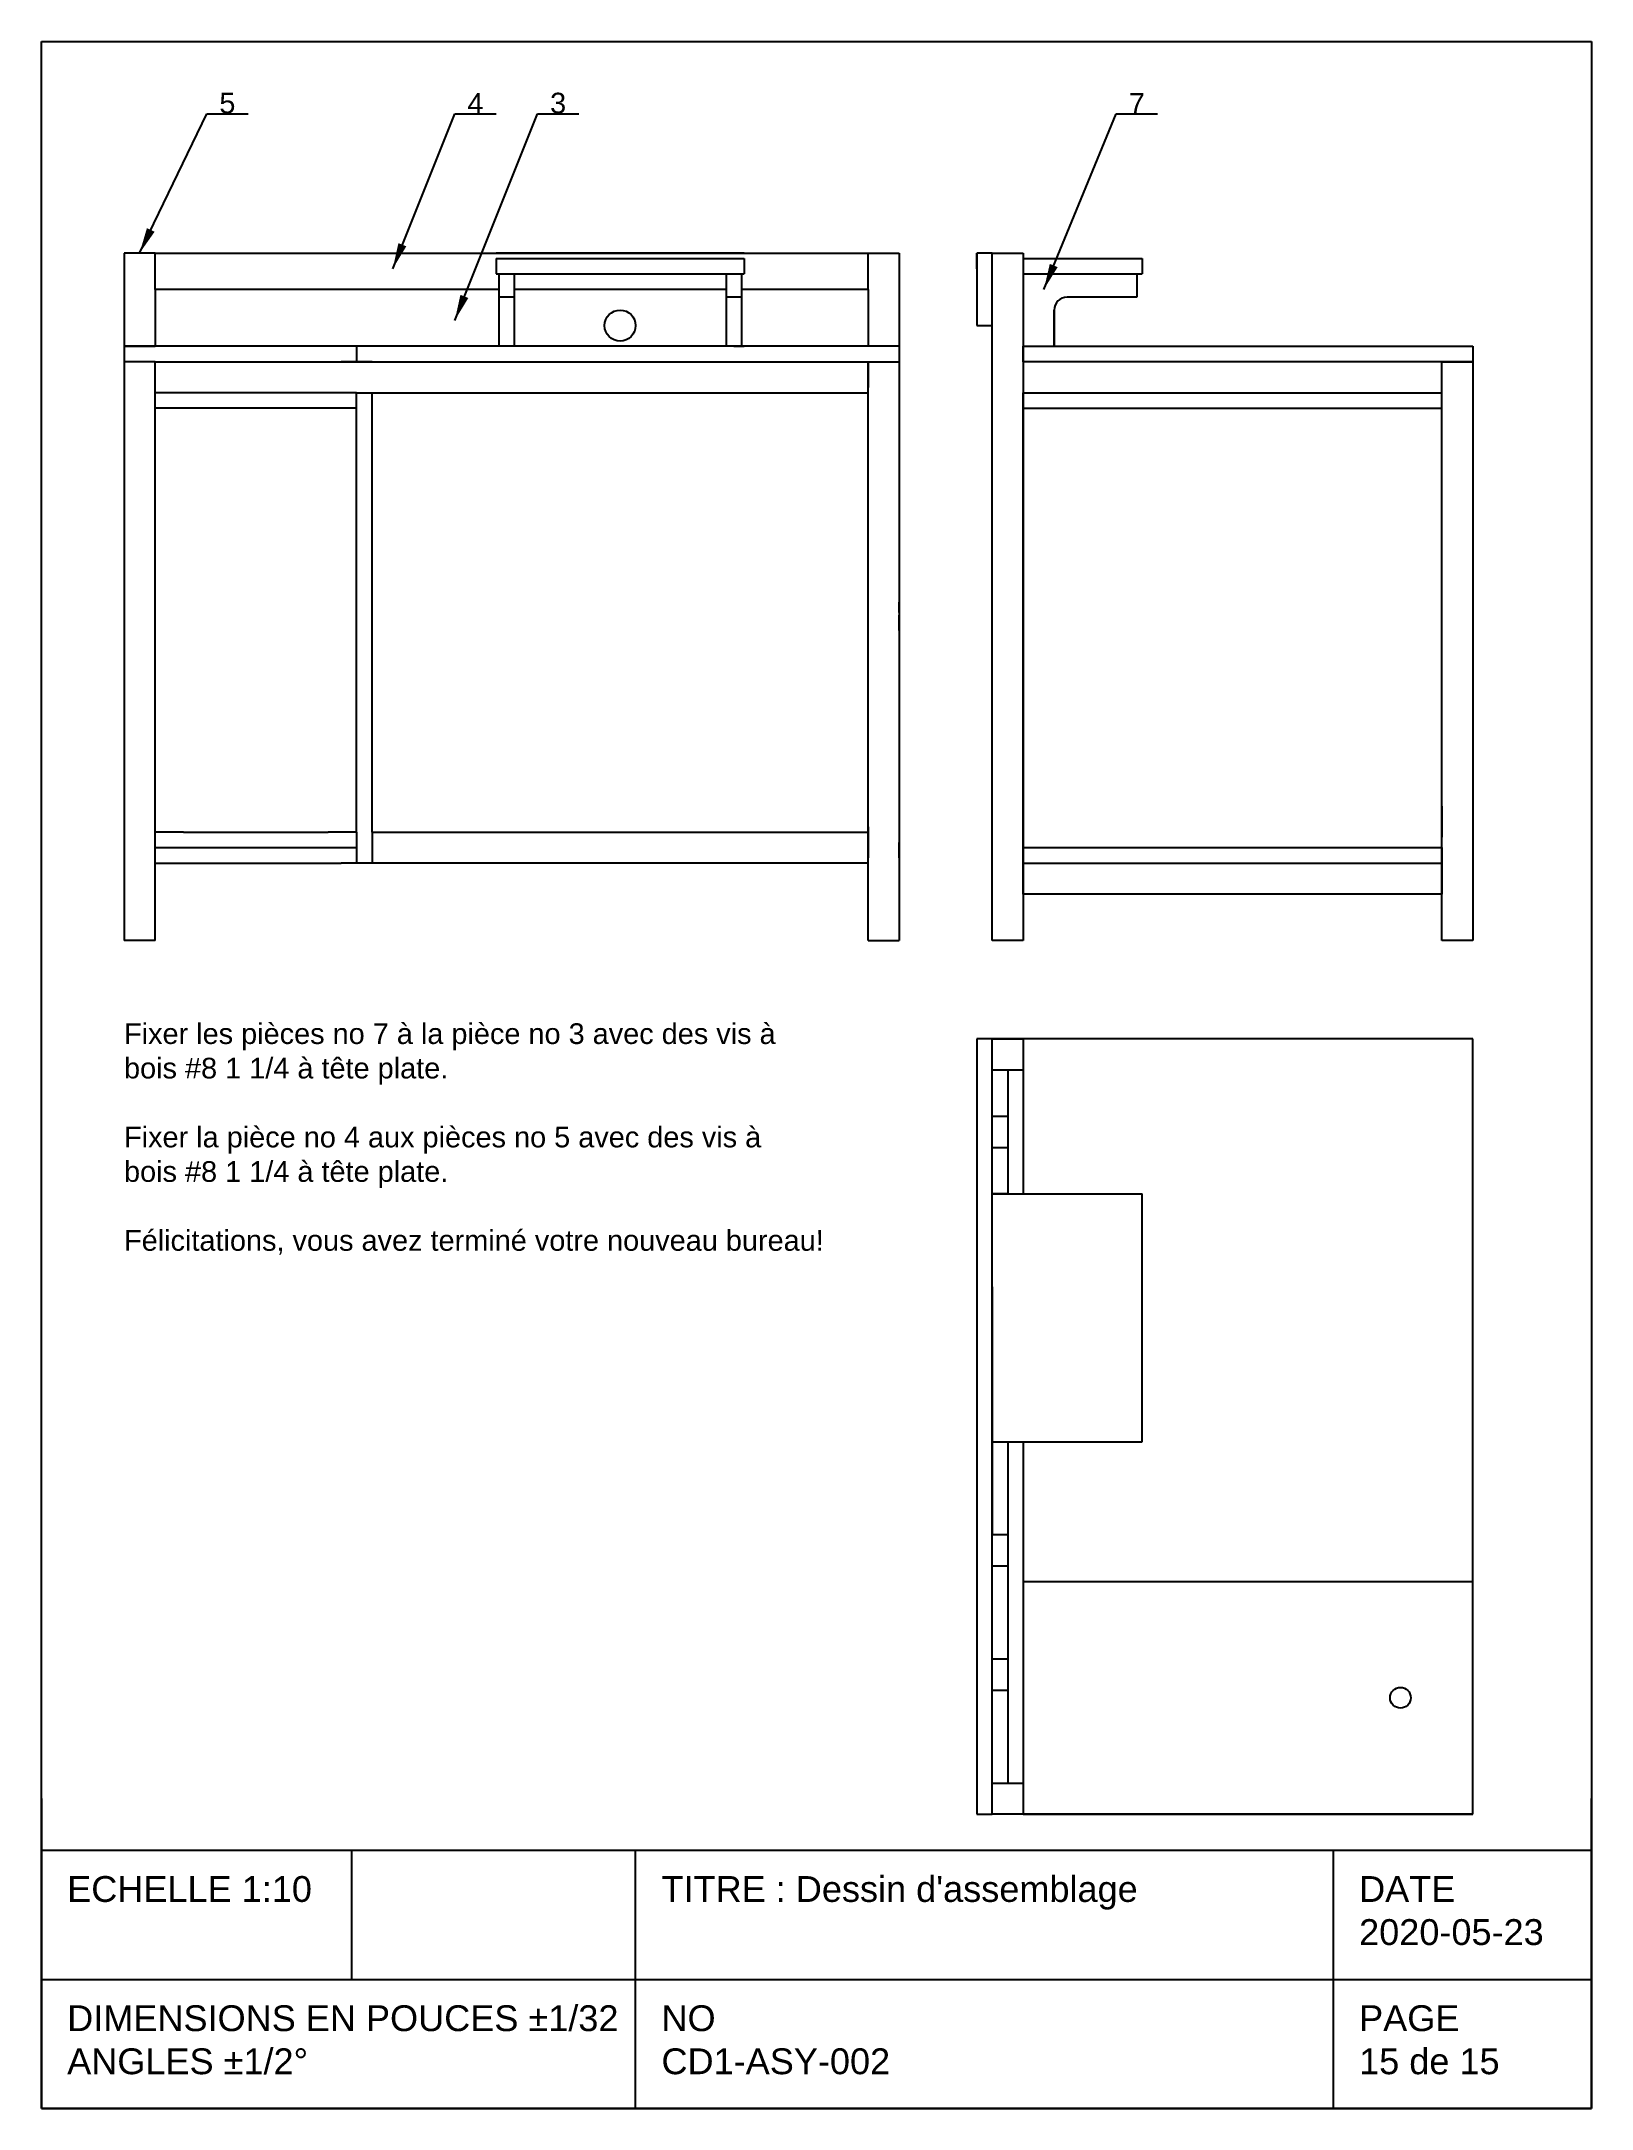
# Model space of a CAD drawing. Header units: inches. Extents: x -4 to 71, y -56 to 44.
import ezdxf

# ---------------------------------------------------------------- set-up
doc = ezdxf.new("R2010")
doc.units = ezdxf.units.IN
doc.header["$MEASUREMENT"] = 0
doc.layers.get('0').update_dxf_attribs({"lineweight": 25})
doc.styles.add('QCADDimTextStyle', font='txt')
doc.styles.add('textstyle11', font='')
doc.styles.add('textstyle12', font='')
doc.styles.add('textstyle13', font='')
doc.styles.add('textstyle14', font='')
doc.styles.add('textstyle15', font='')
doc.styles.add('textstyle16', font='')
doc.styles.add('textstyle17', font='')
doc.styles.add('textstyle18', font='')
doc.styles.add('textstyle19', font='')
doc.styles.add('textstyle20', font='')
doc.styles.add('textstyle21', font='')
doc.styles.get('textstyle11').set_extended_font_data('Arial')
doc.styles.get('textstyle12').set_extended_font_data('Arial')
doc.styles.get('textstyle13').set_extended_font_data('Arial')
doc.styles.get('textstyle14').set_extended_font_data('Arial')
doc.styles.get('textstyle15').set_extended_font_data('Arial')
doc.styles.get('textstyle16').set_extended_font_data('Arial')
doc.styles.get('textstyle17').set_extended_font_data('Arial')
doc.styles.get('textstyle18').set_extended_font_data('Arial')
doc.styles.get('textstyle19').set_extended_font_data('Arial')
doc.styles.get('textstyle20').set_extended_font_data('Arial')
doc.styles.get('textstyle21').set_extended_font_data('Arial')
doc.dimstyles.new('QCADDimStyle', dxfattribs={"dimscale": 10, "dimtxt": 0.125, "dimasz": 0.125, "dimexe": 0.0625, "dimexo": 0.03125, "dimgap": 0.03125, "dimtad": 1, "dimtoh": 1, "dimdec": 4, "dimzin": 0, "dimdsep": 46, "dimtxsty": 'QCADDimTextStyle', "dimcen": 0.09, "dimadec": 0, "dimazin": 0, "dimtfac": 1, "dimtdec": 4, "dimtofl": 0, "dimtmove": 0, "dimatfit": 3, "dimfxl": 1, "dimtolj": 1, "dimtzin": 0, "dimarcsym": 0})

# ---------------------------------------------------------------- blocks, each defined once
blk = doc.blocks.new('cartouche_ANSI_A')
for p, q in [((0, 10), (7.5, 10)), ((0, 0), (0, 10)), ((7.5, 10), (7.5, 0)), ((0, 1.5), (0, 0)), ((7.5, 0), (7.5, 1.5)), ((0, 1.25), (7.5, 1.25)), ((1.5, 1.25), (1.5, 0.625)), ((2.875, 0), (2.875, 1.25)), ((6.25, 1.25), (6.25, 0)), ((0, 0), (0, 0.75)), ((7.5, 0.75), (7.5, 0)), ((0, 0.625), (2.875, 0.625)), ((2.875, 0.625), (5.625, 0.625)), ((5.625, 0.625), (7.5, 0.625)), ((7.5, 0), (0, 0)), ((0, 0), (7.5, 0)), ((7.5, 0), (0, 0))]:
    blk.add_line(p, q)
at = {"char_height": 0.125, "attachment_point": 1}
for s, insert, style in [('ECHELLE 1:10', (0.125, 1.125), 'textstyle12'), ("TITRE : Dessin d'assemblage", (3, 1.125), 'textstyle14'), ('DATE\\P2020-05-23', (6.375, 1.125), 'textstyle16'), ('DIMENSIONS EN POUCES %%p1/32\\PANGLES %%p1/2%%d', (0.125, 0.5), 'textstyle11'), ('NO\\PCD1-ASY-002', (3, 0.5), 'textstyle13'), ('PAGE\\P15 de 15', (6.375, 0.5), 'textstyle15')]:
    blk.add_mtext(s, dxfattribs=dict(at, insert=insert, style=style))

msp = doc.modelspace()

# ---------------------------------------------------------------- linework, layer by layer
for p, q in [((1.5, 33.25), (0, 33.25)), ((0, 33.25), (0, 28.75)), ((1.5, 33.25), (36, 33.25)), ((1.5, 31.5), (1.5, 33.25)), ((30, 33.25), (18, 33.25)), ((18, 33), (30, 33)), ((18, 33), (18, 32.25)), ((30, 33), (30, 32.25)), ((36, 31.5), (36, 33.25)), ((36, 33.25), (37.5, 33.25)), ((37.5, 33.25), (37.5, 28.75)), ((42, 33.25), (41.25, 33.25)), ((41.25, 33.25), (41.25, 29.75)), ((41.25, 32.5), (41.25, 33.25)), ((42, 33.25), (43.5, 33.25)), ((42, 0), (42, 33.25)), ((42, 29.75), (42, 33.25)), ((42, 32.5), (42, 33.25)), ((43.5, 33.25), (43.5, 32.25)), ((43.5, 33), (49.25, 33)), ((49.25, 33), (49.25, 32.25)), ((18, 32.25), (18.125, 32.25)), ((18.125, 32.25), (18.75, 32.25)), ((18.125, 32.25), (18.125, 28.75)), ((18.75, 32.25), (29.25, 32.25)), ((18.875, 32.25), (18.875, 28.75)), ((29.125, 32.25), (29.125, 28.75)), ((29.25, 32.25), (30, 32.25)), ((29.875, 32.25), (29.875, 28.75)), ((43.5, 32.25), (43.5, 28.75)), ((43.5, 32.25), (49.25, 32.25)), ((49, 32.25), (49, 31.125)), ((18.125, 31.5), (1.5, 31.5)), ((1.5, 31.5), (1.5, 28.75)), ((18.875, 31.125), (18.125, 31.125)), ((23, 31.5), (18.875, 31.5)), ((29.125, 31.5), (18.875, 31.5)), ((29.125, 31.5), (25, 31.5)), ((29.875, 31.125), (29.125, 31.125)), ((36, 31.5), (29.875, 31.5)), ((36, 31.5), (36, 28.75)), ((49, 31.125), (45.625, 31.125)), ((45, 28.75), (45, 30.5)), ((45, 30.5), (45, 28.75)), ((41.25, 29.75), (42, 29.75)), ((11.25, 28.75), (0, 28.75)), ((0, 28.75), (0, 28)), ((0, 28.75), (1.5, 28.75)), ((0, 28.25), (0, 0)), ((1.5, 28), (0, 28)), ((1.5, 0), (1.5, 28)), ((1.5, 28), (37.5, 28)), ((1.5, 26.75), (1.5, 28)), ((12, 28), (10.5, 28)), ((37.5, 28.75), (11.25, 28.75)), ((11.25, 28.75), (11.25, 28)), ((12, 28), (36, 28)), ((29.5, 28.75), (30, 28.75)), ((36, 0), (36, 28)), ((36, 28), (37.5, 28)), ((36, 28), (36, 26.75)), ((37.5, 28.75), (37.5, 0)), ((43.5, 28.75), (43.5, 0)), ((43.5, 28), (43.5, 28.75)), ((43.5, 28.75), (45, 28.75)), ((63.75, 28), (43.5, 28)), ((43.5, 28), (43.5, 26.5)), ((65.25, 28), (43.5, 28)), ((45, 28.75), (65.25, 28.75)), ((63.75, 0), (63.75, 28)), ((63.75, 28), (65.25, 28)), ((63.75, 26.5), (63.75, 28)), ((63.75, 26.5), (63.75, 28)), ((63.75, 26.5), (63.75, 28)), ((65.25, 28.75), (65.25, 28)), ((65.25, 28.75), (65.25, 28)), ((65.25, 28), (65.25, 0)), ((11.25, 26.5), (1.5, 26.5)), ((11.25, 5.25), (11.25, 26.5)), ((11.25, 26.5), (12, 26.5)), ((12, 5.25), (12, 26.5)), ((12, 26.5), (36, 26.5)), ((43.5, 26.5), (63.75, 26.5)), ((43.5, 3.75), (43.5, 26.5)), ((44, 26.5), (44.25, 26.5)), ((63.75, 25.75), (63.75, 26.5)), ((63.75, 25.75), (63.75, 26.5)), ((11.25, 25.75), (1.5, 25.75)), ((43.5, 25.75), (63.75, 25.75)), ((37.5, 15.875), (37.5, 16.375)), ((37.5, 15), (37.5, 15.75)), ((63.75, 6.5), (63.75, 5)), ((2.875, 5.25), (1.5, 5.25)), ((2.875, 5.25), (9.875, 5.25)), ((11.25, 5.25), (9.875, 5.25)), ((11.25, 5.25), (11.25, 3.75)), ((12, 5.25), (36, 5.25)), ((12, 5.25), (12, 3.75)), ((36, 5.5), (36, 4)), ((0, 4.75), (0, 4)), ((1.5, 4.5), (11.25, 4.5)), ((37.5, 4), (37.5, 4.75)), ((43.5, 4.5), (63.75, 4.5)), ((63.75, 3.75), (63.75, 4.5)), ((63.75, 4.5), (63.75, 3.75)), ((1.5, 3.75), (10.5, 3.75)), ((36, 3.75), (10.5, 3.75)), ((43.5, 2.25), (43.5, 3.75)), ((43.5, 3.75), (63.75, 3.75)), ((63.75, 2.25), (63.75, 3.75)), ((63.75, 2.25), (63.75, 3.75)), ((63.75, 3.75), (63.75, 2.25)), ((63.75, 2.25), (43.5, 2.25)), ((1.5, 0), (0, 0)), ((36, 0), (37.5, 0)), ((43.5, 0), (42, 0)), ((65.25, 0), (63.75, 0)), ((41.25, -4.75), (41.25, -42.25)), ((42, -4.75), (41.25, -4.75)), ((42, -4.75), (43.5, -4.75)), ((42, -6.25), (42, -4.75)), ((43.5, -4.75), (42, -4.75)), ((43.5, -4.75), (43.5, -4.75)), ((43.5, -4.75), (43.5, -6.25)), ((65.25, -4.75), (43.5, -4.75)), ((65.25, -42.25), (65.25, -4.75)), ((42, -42.25), (42, -6.25)), ((42, -6.25), (43.5, -6.25)), ((42.75, -6.25), (42.75, -10.75)), ((43.5, -6.25), (43.5, -12.25)), ((42.75, -8.5), (42, -8.5)), ((42, -10), (42.75, -10)), ((42.75, -10.75), (42.75, -12.25)), ((42, -12.25), (49.25, -12.25)), ((42.75, -12.25), (42, -12.25)), ((49.25, -24.25), (49.25, -12.25)), ((42, -16.75), (42, -28.75)), ((42, -24.25), (49.25, -24.25)), ((42.75, -24.25), (42.75, -25.75)), ((43.5, -24.25), (43.5, -40.75)), ((42.75, -25.75), (42.75, -29.75)), ((42.75, -28.75), (42, -28.75)), ((42.75, -29.75), (42.75, -31.25)), ((42, -30.25), (42.75, -30.25)), ((43.5, -31), (65.25, -31)), ((42.75, -31.25), (42.75, -36.75)), ((42.75, -34.75), (42, -34.75)), ((42, -36.25), (42.75, -36.25)), ((42.75, -36.75), (42.75, -40.75)), ((42, -42.25), (42, -40.75)), ((42, -40.75), (43.5, -40.75)), ((42.75, -40.75), (43.5, -40.75)), ((43.5, -40.75), (43.5, -42.25)), ((41.25, -42.25), (42, -42.25)), ((43.5, -42.25), (42, -42.25)), ((43.5, -42.25), (65.25, -42.25)), ((65.25, -42.25), (43.5, -42.25))]:
    msp.add_line(p, q)
for centre, radius in [((24, 29.75), 0.75), ((61.75, -36.625), 0.5)]:
    msp.add_circle(centre, radius)
msp.add_arc((45.625, 30.5), 0.625, 90, 180)

# ---------------------------------------------------------------- block references
at = {"xscale": 10, "yscale": 10}
msp.add_blockref('cartouche_ANSI_A', (-4, -56.5), dxfattribs=at)

# ---------------------------------------------------------------- texts
at = {"char_height": 1}
for s, insert, attachment_point, style in [('5', (5, 40), 8, 'textstyle18'), ('4', (17, 40), 8, 'textstyle19'), ('3', (21, 40), 8, 'textstyle20'), ('7', (49, 40), 8, 'textstyle21'), ('Fixer les pièces no 7 à la pièce no 3 avec des vis à \\Pbois #8 1 1/4 à tête plate.\\P\\PFixer la pièce no 4 aux pièces no 5 avec des vis à\\Pbois #8 1 1/4 à tête plate.\\P\\PFélicitations, vous avez terminé votre nouveau bureau!', (0, -4), 1, 'textstyle17')]:
    msp.add_mtext(s, dxfattribs=dict(at, insert=insert, attachment_point=attachment_point, style=style))

# ---------------------------------------------------------------- leaders
for points in [[(0.75, 33.25), (4, 40), (6, 40)], [(13, 32.5), (16, 40), (18, 40)], [(16, 30), (20, 40), (22, 40)], [(44.5, 31.5), (48, 40), (50, 40)]]:
    msp.add_leader(points, dimstyle='QCADDimStyle')

doc.saveas('drawing.dxf')
